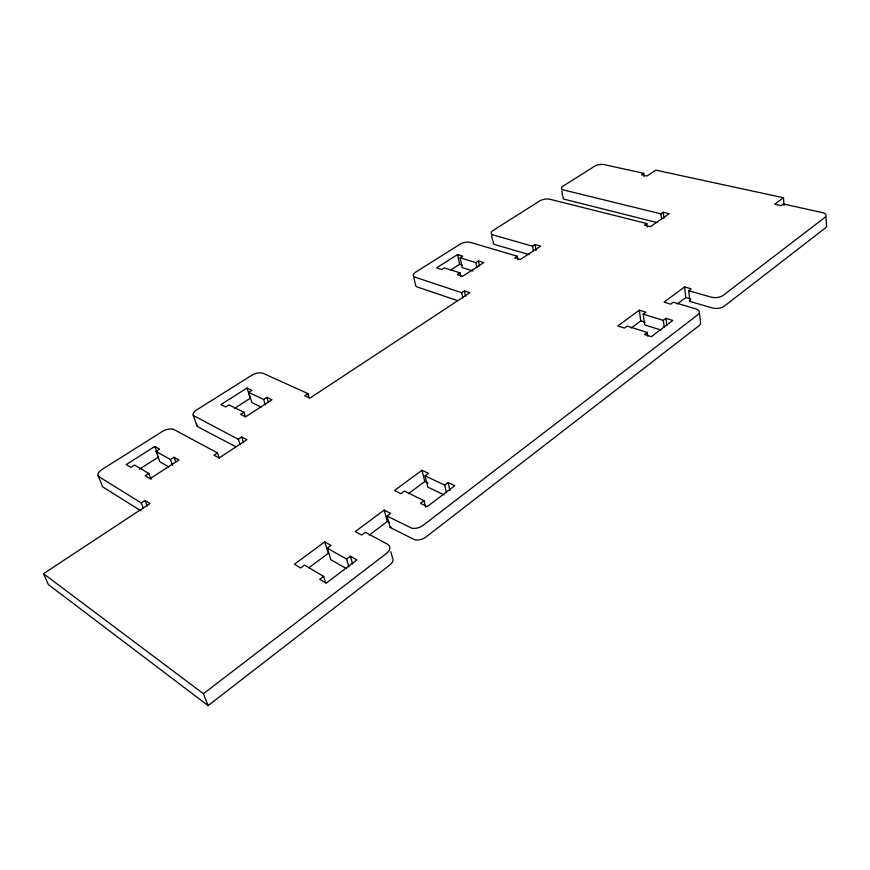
<?xml version="1.0" encoding="UTF-8"?>
<svg xmlns="http://www.w3.org/2000/svg" width="870" height="870" viewBox="0 0 870 870"><rect width="100%" height="100%" fill="white"/><g stroke="black" fill="none" stroke-linecap="round" stroke-linejoin="round"><path stroke-width="1.3" d="M219.327 458.24L217.489 452.922L174.098 429.617A8.765 4.393 -19.7 0 0 162.483 431.422L102.029 469.452A9.113 4.589 -21.4 0 0 99.234 476.901L141.255 502.925L145.018 500.467L149.988 503.523L43.5 573.7L48.426 584.618L208.115 705.613L389.803 565.011A10.179 6.351 -16.6 0 0 392.403 557.42L390.804 551.623M208.115 705.613L203.417 693.727L386.563 553.353A10.233 6.307 -16.6 0 0 387.248 544.076L365.356 532.309L361.681 535.061L355.254 531.581L384.181 510.092L390.652 513.409L387.085 516.084L390.195 527.535L415.099 539.922A9.961 6.133 -15.1 0 0 425.974 537.018L698.882 325.837A8.635 4.415 -6.6 0 0 700.513 322.389L699.611 314.222M390.195 527.535L391.087 526.861M387.085 516.084L412.065 528.329A10.027 6.09 -15 0 0 423.005 525.426L697.664 314.907A8.678 4.383 -6.8 0 0 695.946 308.894L673.315 302.216L670.716 304.152L664.049 302.173L684.57 286.937L691.237 288.818L688.703 290.721L689.921 301.422L690.552 300.944M323.618 576.375L319.736 579.3L326.239 583.15L356.885 559.921L350.338 556.235L346.564 559.084L327.305 548.198L331.057 545.425L324.76 541.879L294.375 564.271L300.618 567.969L304.478 565.108L323.618 576.375L325.63 582.835M424.005 500.707L420.514 503.338L427.17 506.634L454.792 485.699L448.104 482.556L444.7 485.112L425.028 475.814L428.421 473.302L421.972 470.268L394.523 490.495L400.929 493.66L404.409 491.082L424.005 500.707L425.615 507.069M647.726 336.103L647.236 332.471L644.529 334.515L651.336 336.69L672.782 320.432L665.974 318.344L663.321 320.345L643.224 314.157L644.681 324.923L660.95 330.034M369.217 535.061L387.302 521.5L389.445 522.62M677.208 304.043L685.799 297.594L690.78 299.041M308.883 567.74L328.262 553.32L324.76 541.879M408.432 493.692L424.788 481.534L427.996 483.067M631.163 328.033L640.755 320.899L645.127 322.27M643.224 314.157L645.877 312.199L639.287 310.188L617.863 325.967L624.442 328.077L627.15 326.076L647.236 332.471M784.022 205.407L783.489 197.762L774.681 204.211L781.195 205.646L783.402 204.015L822.357 212.584A8.156 3.643 -4.9 0 1 824.814 217.467L723.307 295.256A8.569 4.23 -6.3 0 1 711.334 297.17L688.703 290.721M647.291 227.135L646.834 223.557L644.463 225.189L650.412 226.689L669.215 213.694L663.255 212.258L660.928 213.857L562.172 189.627A7.08 3.001 -9.9 0 1 563.173 186.104L594.493 166.268A6.96 2.882 -9.3 0 1 604.171 164.615L643.702 173.304L644.104 176.501M217.489 452.922L213.987 455.217L219.099 457.99L246.895 439.676L241.719 437.023L238.293 439.274L193.27 415.49A8.591 4.274 -18.7 0 1 196.522 410.009L251.963 375.133A8.298 4.078 -17.1 0 1 263.164 373.35L307.947 393.577L309.405 398.547M307.947 393.577L304.739 395.687L310.003 398.079L469.909 292.701L464.449 290.906L461.731 292.69L415.262 277.269A7.558 3.48 -12.9 0 1 415.588 272.19L460.208 244.122A7.384 3.317 -11.9 0 1 470.442 242.415L517.302 256.226L517.965 259.771M517.302 256.226L514.736 257.911L520.238 259.543L540.607 246.123L535.093 244.557L532.571 246.21L493.377 235.041A7.33 3.262 -11.2 0 1 493.203 230.398L539.802 200.894A7.156 3.088 -10.3 0 1 549.742 199.208L646.834 223.557M643.702 173.304L641.484 174.761L647.03 175.99L655.871 170.161L783.489 197.762M148.835 473.476L145.192 475.825L150.042 478.696L178.916 460.002L174.011 457.25L170.444 459.545L156.013 451.389L159.547 449.127L154.806 446.473L126.237 464.58L130.913 467.353L134.535 465.048L148.835 473.476L151.065 479.348M243.883 412.206L240.555 414.348L245.59 416.839L271.962 399.754L266.894 397.372L263.643 399.471L248.679 392.392L251.919 390.336L247.015 388.031L220.86 404.604L225.721 407.008L229.027 404.898L243.883 412.206L245.383 416.817M460.817 276.573L460.034 272.865L457.37 274.583L462.677 276.279L483.807 262.599L478.478 260.967L475.868 262.653L460.121 257.803L462.187 267.579L473.052 270.994M139.374 469.224L158.677 456.87M234.465 408.378L250.288 398.253L247.015 388.031M450.801 269.939L459.621 264.306L462.198 265.111M460.121 257.803L462.731 256.15L457.555 254.562L436.522 267.906L441.677 269.548L444.331 267.862L460.034 272.865M656.915 222.535L563.706 199.089A7.047 3.034 -9.8 0 1 563.368 196.707M529.134 254.584L495.258 244.709A7.297 3.284 -11.2 0 1 493.605 241.294M689.921 301.422L712.465 307.991A8.537 4.263 -6.2 0 0 724.384 306.099L825.369 227.962A8.124 3.676 -4.8 0 0 826.457 225.102L826.054 217.261M457.435 300.585L417.535 287.078A7.525 3.513 -12.9 0 1 415.534 284.871L413.826 277.53M261.152 407.073L251.963 402.658L248.679 392.392M443.994 494.867L427.844 487.113L425.028 475.814M235.9 446.756L198.142 426.985L196.859 425.767L193.27 415.49M168.769 466.896L159.895 461.818L156.013 451.389M346.63 568.73L330.817 559.682L327.305 548.198M140.897 510.82L103.465 487.352A9.07 4.622 -21.5 0 1 102.301 485.971L98.082 475.531M43.5 573.7L203.417 693.727M141.255 502.925L143.354 508.308M145.018 500.467L147.182 506.057M154.806 446.473L157.818 454.564M170.444 459.545L172.597 465.396M174.011 457.25L175.718 461.926M238.293 439.274L240.131 444.809M241.719 437.023L243.546 442.558M263.643 399.471L265.263 404.648M266.894 397.372L268.515 402.549M346.564 559.084L348.859 566.805M350.338 556.235L352.622 563.967M384.181 510.092L387.302 521.5M421.972 470.268L424.788 481.534M444.7 485.112L446.527 492.724M448.104 482.556L449.921 490.158M464.449 290.906L465.57 296.181M461.731 292.69L462.851 297.975M457.555 254.562L459.621 264.306M478.478 260.967L479.479 265.894M475.868 262.653L476.88 267.579M491.648 235.476L492.594 240.305M535.093 244.557L536.137 250.44M532.571 246.21L533.495 251.397M561.813 190.911L562.586 195.63M639.287 310.188L640.755 320.899M663.321 320.345L664.234 327.588M665.974 318.344L666.877 325.587M663.255 212.258L663.973 218.196M660.928 213.857L661.57 219.088M684.57 286.937L685.799 297.594M196.859 425.767A8.548 4.306 -18.8 0 1 196.75 423.973"/></g></svg>
